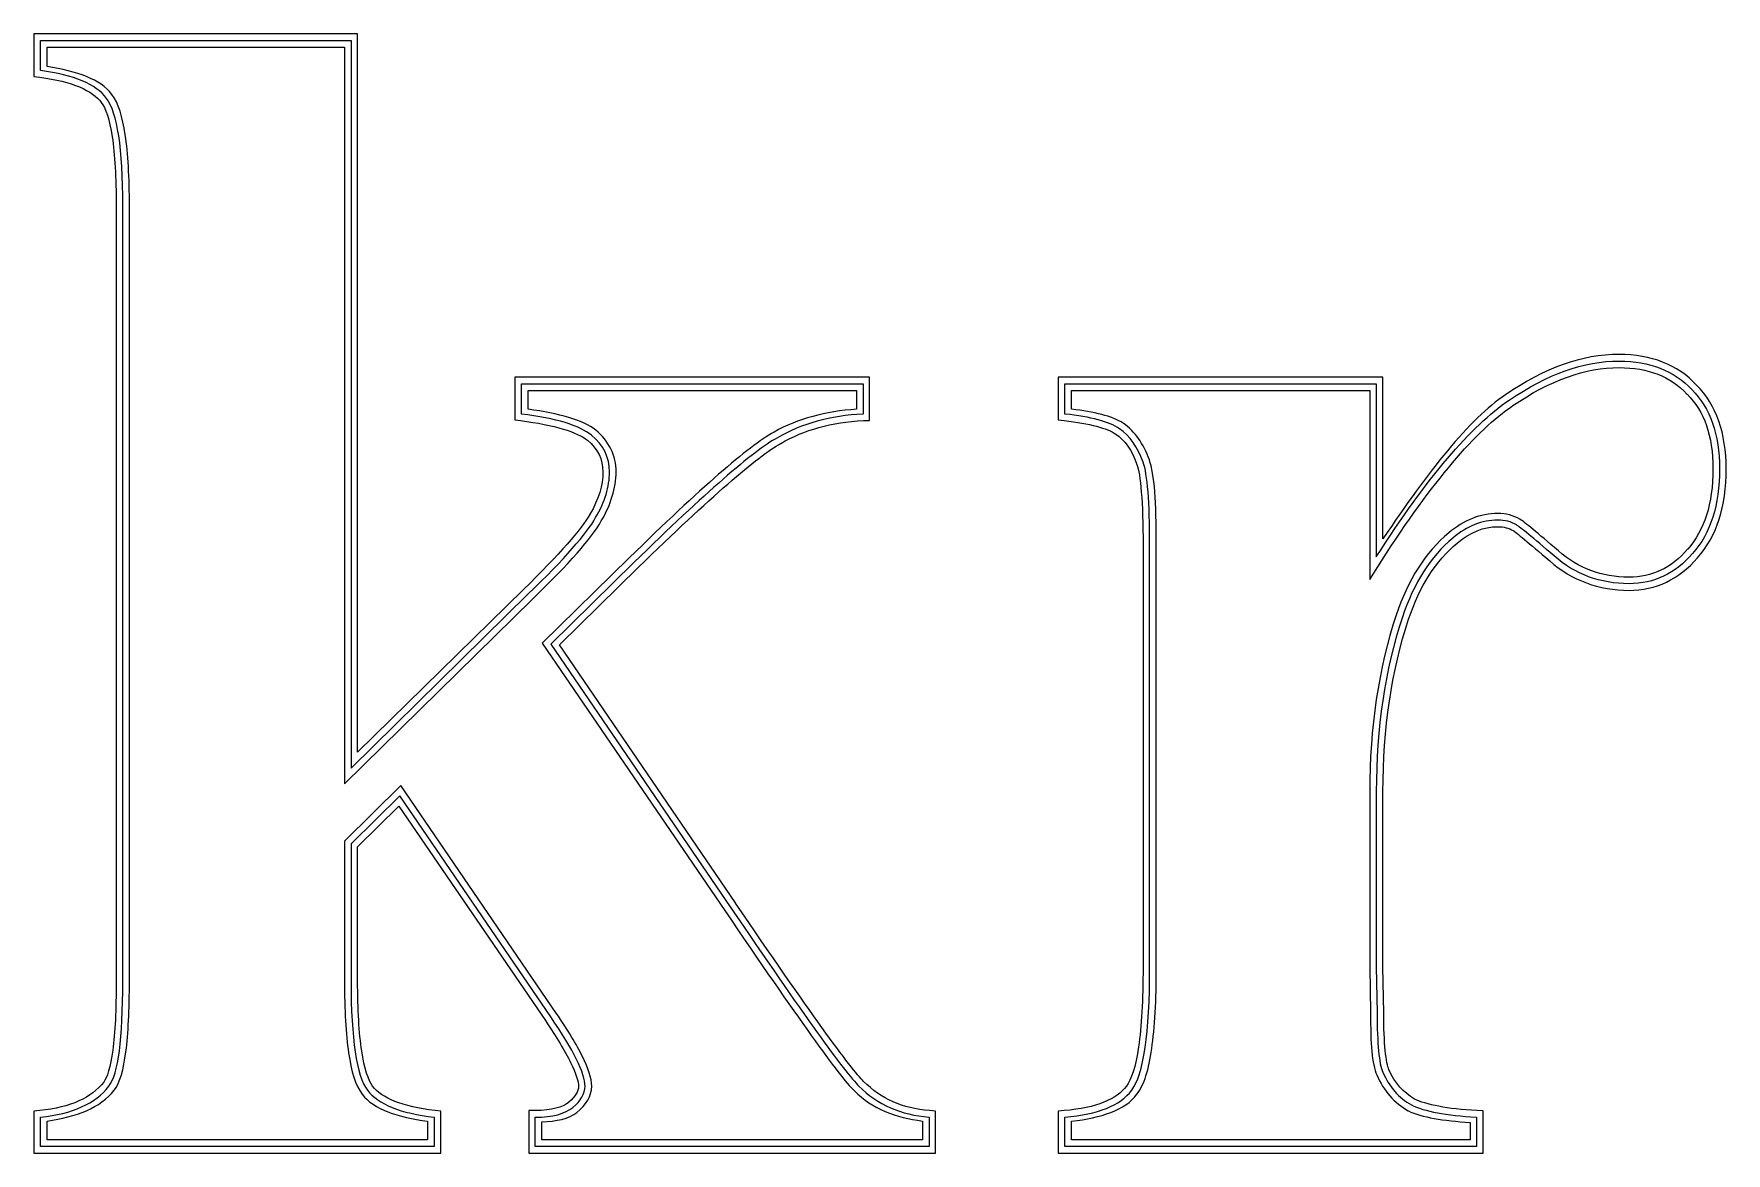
# Model space of a CAD drawing. Extents: x 35 to 204, y 106 to 197.
# Drawn here: x 93.02 to 128.78, y 173.36 to 197 of the extents above; entities that cross this region are included whole.
import ezdxf

# ---------------------------------------------------------------- set-up
doc = ezdxf.new("R2010")
doc.units = 0
doc.layers.add('Plast_1', color=7, linetype='CONTINUOUS')

msp = doc.modelspace()

# ---------------------------------------------------------------- linework, layer by layer
at = {"layer": 'Plast_1', "color": 7}
for points in [[(93.017578, 197), (93.017578, 196.09961), (93.140625, 196.08401)], [(103.361272, 185.26407), (99.859317, 181.82852), (99.859317, 197), (99.720645, 197), (93.017578, 197)], [(93.157711, 196.22313), (93.157711, 196.86047), (99.720604, 196.86047)], [(93.296875, 196.7207), (99.582031, 196.7207), (99.582031, 181.16211), (103.55469, 185.06445)], [(93.296926, 196.30854), (93.296875, 196.7207)], [(99.720604, 196.86047), (99.720604, 181.49538), (103.45852, 185.1644)], [(94.439453, 195.55472), (94.441453, 195.55472), (94.443453, 195.55272)], [(94.757902, 193.36327), (94.757902, 177)], [(94.897481, 176.99954), (94.897481, 193.36371)], [(95.03716, 176.99995), (95.03716, 193.36323)], [(126.5158, 190.23034), (126.51563, 190.23047)], [(110.544912, 188.8323), (110.677722, 188.8383), (110.677722, 189.74846), (103.181632, 189.74846), (103.181632, 188.84807), (103.302722, 188.83247)], [(103.32072, 188.97122), (103.32072, 189.60856), (110.53818, 189.60856), (110.53818, 188.97122)], [(121.52344, 186.33398), (121.52344, 189.74805), (121.38281, 189.74805), (114.66406, 189.74805), (114.66406, 188.8457), (114.78906, 188.832)], [(114.80303, 188.97122), (114.80303, 189.60856), (121.38318, 189.60856)], [(121.38318, 189.60856), (121.38318, 185.95677)], [(103.46094, 189.07232), (103.46094, 189.4688), (110.39844, 189.4688), (110.39844, 189.07427)], [(114.94356, 189.07399), (114.94356, 189.46852), (121.24434, 189.46852), (121.24434, 185.48024), (121.5, 185.88086)], [(127.94727, 189.39258), (127.94927, 189.39058), (127.95127, 189.38858)], [(108.796822, 188.34983), (108.798822, 188.34983), (108.798822, 188.35183)], [(104.767572, 186.85396), (104.765572, 186.85196)], [(105.00781, 186.71289), (105.00781, 186.71489)], [(124.27351, 186.50968), (124.27551, 186.50768), (124.27751, 186.50768)], [(116.45508, 186.19724), (116.45508, 177.29294)], [(116.59448, 177.29237), (116.59448, 186.19793)], [(116.73458, 177.29274), (116.73458, 186.19704)], [(127.96299, 186.11905), (127.96099, 186.11705)], [(105.59961, 185.9356), (103.75977, 184.13091), (107.61523, 178.48833)], [(105.69783, 185.83619), (103.94084, 184.11365), (107.73043, 178.56706)], [(107.845642, 178.6447), (107.845642, 178.6467), (104.121032, 184.09592), (105.794862, 185.73655)], [(104.05664, 176.32036), (100.77539, 181.127), (99.582031, 179.95122), (99.582031, 177)], [(121.24419, 180.99595), (121.24419, 177.29088), (121.26179, 176.32603)], [(121.38318, 180.99584), (121.38318, 177.29237), (121.40038, 176.32775)], [(121.53911, 176.328), (121.52351, 177.29285), (121.52351, 180.99597)], [(103.94084, 176.24162), (100.75413, 180.90972), (99.720604, 179.89341), (99.720604, 176.99954)], [(99.859457, 177), (99.859457, 179.83398), (100.732502, 180.69336), (103.826252, 176.16211)], [(110.550772, 174.87708), (110.548772, 174.87708), (110.548772, 174.87908)], [(99.953127, 174.60742), (99.955127, 174.60542)], [(93.144616, 174.26172), (93.017663, 174.24802), (93.017663, 173.36325), (101.617275, 173.36325), (101.617275, 174.24802), (101.494225, 174.26172)], [(103.613272, 174.26162), (103.474602, 174.26162), (103.474602, 173.36318), (112.072262, 173.36318), (112.072262, 174.25185), (111.943352, 174.26185)], [(104.318442, 174.43945), (104.316442, 174.43745), (104.314442, 174.43545)], [(114.79107, 174.26169), (114.66411, 174.25169), (114.66411, 173.36302), (123.64068, 173.36302), (123.64068, 174.2556), (123.50982, 174.2616)], [(122.05476, 174.25963), (122.05876, 174.25763), (122.06076, 174.25563)], [(101.4776, 174.12289), (101.4776, 173.50278), (93.157711, 173.50278), (93.157711, 174.12289)], [(101.337939, 174.03511), (101.337939, 173.64253), (93.296924, 173.64253), (93.296924, 174.04097)], [(111.93344, 174.12289), (111.93344, 173.50278), (103.61355, 173.50278), (103.61355, 174.12289)], [(111.79297, 174.04107), (111.79297, 173.64263), (103.75391, 173.64263), (103.75391, 174.02153)], [(123.50188, 174.12289), (123.50188, 173.50278), (114.80303, 173.50278), (114.80303, 174.12289)], [(123.36349, 174.00954), (123.36349, 173.64235), (114.94357, 173.64235), (114.94357, 174.03688)]]:
    msp.add_lwpolyline(points, dxfattribs=at)
msp.add_lwpolyline([(126.51563, 189.95117)], close=True, dxfattribs=at)
for points in [[(93.140625, 196.08401), (93.83538, 195.99441), (94.259892, 195.80043), (94.439453, 195.55472)], [(94.552972, 195.63747), (94.334783, 195.936043), (93.869696, 196.131263), (93.157711, 196.22313)], [(94.666067, 195.72065), (94.430162, 196.04347), (93.932943, 196.20652), (93.296926, 196.30854)], [(94.897481, 193.36371), (94.897481, 194.58097), (94.782645, 195.33889), (94.552972, 195.63747)], [(94.94927, 194.86518), (94.89036, 195.25401), (94.808121, 195.53504), (94.666067, 195.72065)], [(94.443453, 195.55272), (94.530363, 195.43974), (94.618161, 195.19223), (94.673922, 194.82421)], [(94.673922, 194.82421), (94.729682, 194.45619), (94.757902, 193.96751), (94.757902, 193.36327)], [(95.03716, 193.36323), (95.03716, 193.97625), (95.00835, 194.47529), (94.94927, 194.86518)], [(126.51563, 190.23047), (125.73542, 190.23047), (124.93313, 189.94071), (124.11328, 189.37891)], [(124.19093, 189.26405), (124.994783, 189.815263), (125.769927, 190.09087), (126.51636, 190.09087)], [(124.26953, 189.14844), (125.05677, 189.68826), (125.80353, 189.95117), (126.51563, 189.95117)], [(126.51563, 189.95117), (127.12964, 189.95117), (127.59533, 189.76585), (127.94727, 189.39258)], [(128.15056, 189.58385), (127.74458, 190.01444), (127.18794, 190.23034), (126.5158, 190.23034)], [(126.51636, 190.09087), (127.15944, 190.09087), (127.67046, 189.889907), (128.04942, 189.48798)], [(128.77556, 187.81628), (128.77556, 188.56384), (128.57034, 189.16304), (128.15056, 189.58385)], [(121.38318, 185.95677), (122.45116, 187.621897), (123.387077, 188.724323), (124.19093, 189.26405)], [(124.11328, 189.37891), (123.35361, 188.86885), (122.47748, 187.76351), (121.52344, 186.33398)], [(127.95127, 189.38858), (128.31125, 189.0286), (128.49619, 188.51469), (128.49619, 187.81632)], [(128.04942, 189.48798), (128.439867, 189.09754), (128.63509, 188.540587), (128.63509, 187.81712)], [(103.302722, 188.83247), (104.026852, 188.74197), (104.503712, 188.58759), (104.712882, 188.41646)], [(104.80211, 188.52336), (104.54947, 188.730067), (104.055673, 188.879353), (103.32072, 188.97122)], [(104.89063, 188.63091), (104.61794, 188.85402), (104.11357, 188.97896), (103.46094, 189.07232)], [(110.39844, 189.07427), (109.75206, 189.02337), (109.15995, 188.88061), (108.66016, 188.59185)], [(110.53818, 188.97122), (109.84916, 188.936753), (109.24627, 188.77024), (108.72951, 188.47168)], [(108.798822, 188.35183), (109.294342, 188.63812), (109.874232, 188.79875), (110.544912, 188.8323)], [(114.78906, 188.832), (115.32977, 188.7757), (115.69902, 188.66992), (115.87891, 188.54684)], [(115.95714, 188.66116), (115.738947, 188.810447), (115.354243, 188.9138), (114.80303, 188.97122)], [(116.03536, 188.77516), (115.80526, 188.93259), (115.41782, 189.01357), (114.94356, 189.07399)], [(121.5, 185.88086), (122.56309, 187.53836), (123.49706, 188.62978), (124.26953, 189.14844)], [(105.18107, 187.74821), (105.18107, 188.05827), (105.05475, 188.316653), (104.80211, 188.52336)], [(105.32031, 187.7481), (105.32031, 188.09605), (105.16972, 188.40256), (104.89063, 188.63091)], [(108.66016, 188.59185), (108.10504, 188.28302), (107.1054, 187.40691), (105.59961, 185.9356)], [(108.72951, 188.47168), (108.212743, 188.184593), (107.202183, 187.306097), (105.69783, 185.83619)], [(115.87891, 188.54684), (116.06798, 188.41747), (116.21845, 188.2098), (116.32617, 187.90817)], [(116.45667, 187.95492), (116.341837, 188.27646), (116.175327, 188.511873), (115.95714, 188.66116)], [(116.58809, 188.00172), (116.46615, 188.34318), (116.28265, 188.60596), (116.03536, 188.77516)], [(104.712882, 188.41646), (104.939062, 188.2314), (105.041012, 188.02066), (105.041012, 187.74849)], [(105.794862, 185.73655), (107.296752, 187.20405), (108.318172, 188.08392), (108.796822, 188.34983)], [(105.041012, 187.74849), (105.041012, 187.46771), (104.953212, 187.17069), (104.767572, 186.85396)], [(104.88824, 186.78359), (105.08346, 187.116617), (105.18107, 187.438157), (105.18107, 187.74821)], [(105.00781, 186.71489), (105.21189, 187.0636), (105.32031, 187.40935), (105.32031, 187.7481)], [(116.32617, 187.90817), (116.39947, 187.70657), (116.45508, 187.11127), (116.45508, 186.19724)], [(116.59448, 186.19793), (116.59448, 187.116617), (116.548543, 187.70228), (116.45667, 187.95492)], [(116.73458, 186.19704), (116.73458, 187.12037), (116.69848, 187.69805), (116.58809, 188.00172)], [(128.49619, 187.81632), (128.49619, 187.06981), (128.31411, 186.51273), (127.96299, 186.11905)], [(128.63509, 187.81712), (128.63509, 187.047713), (128.44561, 186.450563), (128.06665, 186.02567)], [(128.17009, 185.93346), (128.57689, 186.38957), (128.77556, 187.02397), (128.77556, 187.81628)], [(104.765572, 186.85196), (104.600322, 186.55245), (104.127222, 186.00715), (103.361272, 185.26407)], [(103.45852, 185.1644), (104.227927, 185.910833), (104.7045, 186.450563), (104.88824, 186.78359)], [(103.55469, 185.06445), (104.32607, 185.8128), (104.80491, 186.34641), (105.00781, 186.71289)], [(123.94927, 186.87095), (123.5818, 186.87095), (123.23164, 186.72877), (122.91411, 186.4608)], [(123.94977, 186.73191), (123.616743, 186.73191), (123.300943, 186.60559), (123.00237, 186.35295)], [(124.41802, 186.74791), (124.28031, 186.83051), (124.12002, 186.87095), (123.94927, 186.87095)], [(124.34596, 186.62856), (124.23112, 186.69746), (124.099057, 186.73191), (123.94977, 186.73191)], [(124.69341, 186.53697), (124.56074, 186.64656), (124.48336, 186.71027), (124.41802, 186.74791)], [(122.91411, 186.4608), (122.41971, 186.0508), (122.05018, 185.46858), (121.80278, 184.72642)], [(123.00237, 186.35295), (122.531543, 185.96251), (122.17555, 185.405557), (121.93439, 184.68209)], [(123.09187, 186.24597), (123.37092, 186.48209), (123.65154, 186.59168), (123.94929, 186.59168)], [(123.94929, 186.59168), (124.07711, 186.59168), (124.18154, 186.56478), (124.27351, 186.50968)], [(124.27751, 186.50768), (124.29221, 186.49968), (124.38538, 186.42988), (124.5158, 186.32214)], [(125.13833, 185.97399), (124.690463, 186.364437), (124.42634, 186.582627), (124.34596, 186.62856)], [(124.5158, 186.32214), (124.64621, 186.2144), (124.82365, 186.06377), (125.04705, 185.86901)], [(125.23052, 186.07994), (125.00605, 186.27563), (124.82712, 186.42651), (124.69341, 186.53697)], [(122.06648, 184.63855), (122.3014, 185.34332), (122.64462, 185.87509), (123.09187, 186.24597)], [(126.72307, 185.38833), (126.114437, 185.38833), (125.58619, 185.58355), (125.13833, 185.97399)], [(126.72271, 185.5272), (126.1439, 185.5272), (125.65478, 185.71007), (125.23052, 186.07994)], [(127.96099, 186.11705), (127.61515, 185.71717), (127.21355, 185.5272), (126.72271, 185.5272)], [(128.06665, 186.02567), (127.699177, 185.600777), (127.251317, 185.38833), (126.72307, 185.38833)], [(125.04705, 185.86901), (125.5185, 185.458), (126.08436, 185.24792), (126.72283, 185.24792)], [(126.72283, 185.24792), (127.28785, 185.24792), (127.78118, 185.48452), (128.17009, 185.93346)], [(121.80278, 184.72642), (121.43008, 183.59666), (121.24419, 182.35226), (121.24419, 180.99595)], [(121.93439, 184.68209), (121.566917, 183.568177), (121.38318, 182.339427), (121.38318, 180.99584)], [(121.52351, 180.99597), (121.52351, 182.32684), (121.70423, 183.54049), (122.06648, 184.63855)], [(107.61523, 178.48833), (108.37929, 177.36235), (108.98849, 176.48302), (109.44336, 175.84966)], [(107.73043, 178.56706), (109.257757, 176.316267), (110.164963, 175.053067), (110.45205, 174.77746)], [(109.669862, 176.01384), (109.217522, 176.64368), (108.608912, 177.51989), (107.845642, 178.6447)], [(116.21552, 174.69133), (116.46816, 175.024357), (116.59448, 175.89137), (116.59448, 177.29237)], [(116.45508, 177.29294), (116.45508, 176.59663), (116.42298, 176.0342), (116.36138, 175.6113)], [(116.63888, 175.57008), (116.70358, 176.0142), (116.73458, 176.58805), (116.73458, 177.29274)], [(94.604648, 174.77746), (94.79987, 175.0301), (94.897481, 175.770793), (94.897481, 176.99954)], [(94.757902, 177), (94.757902, 176.38932), (94.733132, 175.90146), (94.685632, 175.54102)], [(94.96294, 175.50386), (95.01305, 175.88411), (95.03716, 176.38188), (95.03716, 176.99995)], [(99.582031, 177), (99.582031, 176.38128), (99.608951, 175.87589), (99.667971, 175.48047)], [(99.720604, 176.99954), (99.720604, 175.770793), (99.835439, 175.00139), (100.06511, 174.69133)], [(99.945397, 175.52148), (99.889577, 175.89546), (99.859457, 176.38997), (99.859457, 177)], [(104.60938, 175.40435), (104.48437, 175.65733), (104.30004, 175.96105), (104.05664, 176.32036)], [(121.26179, 176.32603), (121.26187, 175.66745), (121.28809, 175.25265), (121.39265, 175.01353)], [(121.40038, 176.32775), (121.40038, 175.673183), (121.44057, 175.25403), (121.52095, 175.07029)], [(121.64849, 175.12683), (121.59249, 175.25484), (121.53911, 175.67915), (121.53911, 176.328)], [(103.826252, 176.16211), (104.064572, 175.81019), (104.241542, 175.51398), (104.357502, 175.2793)], [(104.6643, 174.77746), (104.6643, 175.04158), (104.423147, 175.529633), (103.94084, 176.24162)], [(110.548772, 174.87908), (110.429082, 174.99398), (110.122202, 175.384), (109.669862, 176.01384)], [(109.44336, 175.84966), (109.89823, 175.2163), (110.18807, 174.83849), (110.35547, 174.67778)], [(116.36138, 175.6113), (116.29978, 175.1884), (116.20142, 174.90435), (116.10357, 174.77536)], [(94.685632, 175.54102), (94.638132, 175.18058), (94.558384, 174.94631), (94.494226, 174.86328)], [(94.714893, 174.69136), (94.845957, 174.86097), (94.912829, 175.1236), (94.96294, 175.50386)], [(99.667971, 175.48047), (99.726991, 175.08504), (99.812061, 174.79786), (99.953127, 174.60742)], [(100.175865, 174.77734), (100.087765, 174.89777), (100.000905, 175.14956), (99.945397, 175.52148)], [(104.357502, 175.2793), (104.473652, 175.04423), (104.525472, 174.86695), (104.525472, 174.77734)], [(104.80469, 174.77739), (104.80469, 174.95191), (104.73439, 175.15136), (104.60938, 175.40435)], [(116.32638, 174.60719), (116.48117, 174.81123), (116.57418, 175.12597), (116.63888, 175.57008)], [(94.494226, 174.86328), (94.237308, 174.53443), (93.799289, 174.3283), (93.144616, 174.26172)], [(111.943352, 174.26185), (111.374022, 174.30565), (110.918012, 174.50985), (110.550772, 174.87708)], [(121.39265, 175.01353), (121.54051, 174.68085), (121.76367, 174.42416), (122.05476, 174.25963)], [(121.52095, 175.07029), (121.658757, 174.760237), (121.85972, 174.530563), (122.12384, 174.38127)], [(122.19146, 174.50574), (121.9561, 174.6398), (121.77558, 174.84088), (121.64849, 175.12683)], [(93.157711, 174.12289), (93.835245, 174.191797), (94.317557, 174.409987), (94.604648, 174.77746)], [(93.296924, 174.04097), (93.914435, 174.13017), (94.423283, 174.3181), (94.714893, 174.69136)], [(99.955127, 174.60542), (100.201379, 174.2853), (100.702349, 174.1274), (101.337939, 174.03511)], [(100.06511, 174.69133), (100.294783, 174.392757), (100.765613, 174.203277), (101.4776, 174.12289)], [(101.494225, 174.26172), (100.799715, 174.34012), (100.366755, 174.52919), (100.175865, 174.77734)], [(104.525472, 174.77734), (104.525472, 174.66639), (104.470072, 174.56072), (104.318442, 174.43945)], [(104.40592, 174.3296), (104.578173, 174.4674), (104.6643, 174.616687), (104.6643, 174.77746)], [(104.49414, 174.22466), (104.68472, 174.37845), (104.80469, 174.56824), (104.80469, 174.77739)], [(110.35547, 174.67778), (110.73488, 174.2992), (111.23455, 174.11295), (111.79297, 174.04107)], [(110.45205, 174.77746), (110.842497, 174.387013), (111.336293, 174.168823), (111.93344, 174.12289)], [(116.10357, 174.77536), (115.89891, 174.50248), (115.47173, 174.31746), (114.79107, 174.26169)], [(114.80303, 174.12289), (115.50353, 174.18029), (115.97436, 174.36977), (116.21552, 174.69133)], [(114.94357, 174.03688), (115.57029, 174.11228), (116.07237, 174.26849), (116.32638, 174.60719)], [(123.50982, 174.2616), (122.8783, 174.2954), (122.43314, 174.38605), (122.19146, 174.50574)], [(104.314442, 174.43545), (104.193552, 174.33182), (103.963312, 174.26162), (103.613272, 174.26162)], [(103.61355, 174.12289), (103.98103, 174.12289), (104.245153, 174.191793), (104.40592, 174.3296)], [(103.75391, 174.02153), (104.05311, 174.04053), (104.32557, 174.08083), (104.49414, 174.22466)], [(122.06076, 174.25563), (122.34268, 174.11467), (122.80103, 174.04941), (123.36349, 174.00954)], [(122.12384, 174.38127), (122.399447, 174.24347), (122.858793, 174.157343), (123.50188, 174.12289)]]:
    msp.add_open_spline(points, degree=3, dxfattribs=at)

doc.saveas('drawing.dxf')
